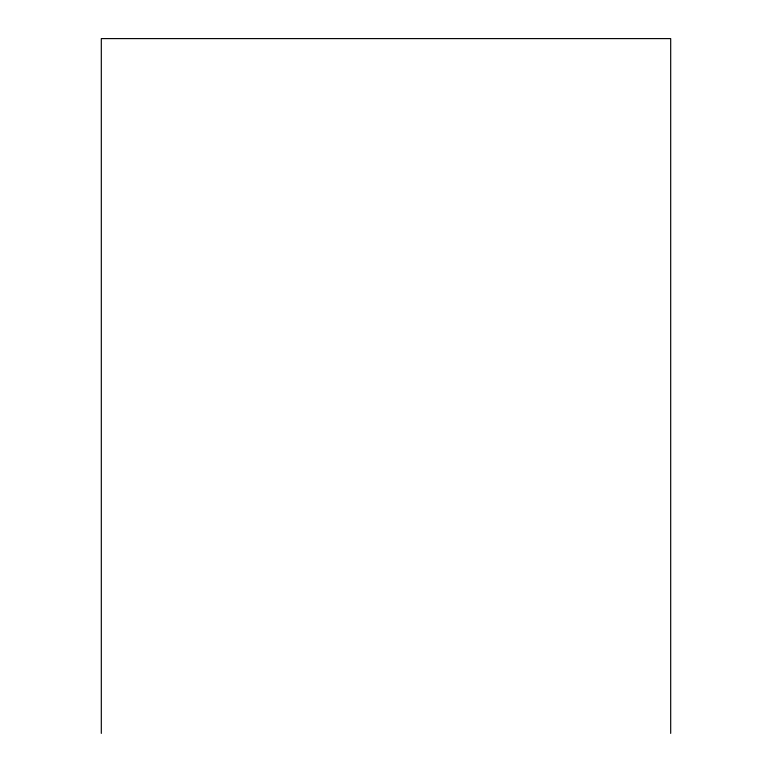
<?xml version="1.0" encoding="UTF-8"?>
<svg xmlns="http://www.w3.org/2000/svg" width="772" height="772" viewBox="0 0 772 772"><rect width="100%" height="100%" fill="white"/><g stroke="black" fill="none" stroke-linecap="round" stroke-linejoin="round"><path stroke-width="1.16" d="M670.694 733.4L670.694 38.6L101.306 38.6L101.306 733.4"/></g></svg>
